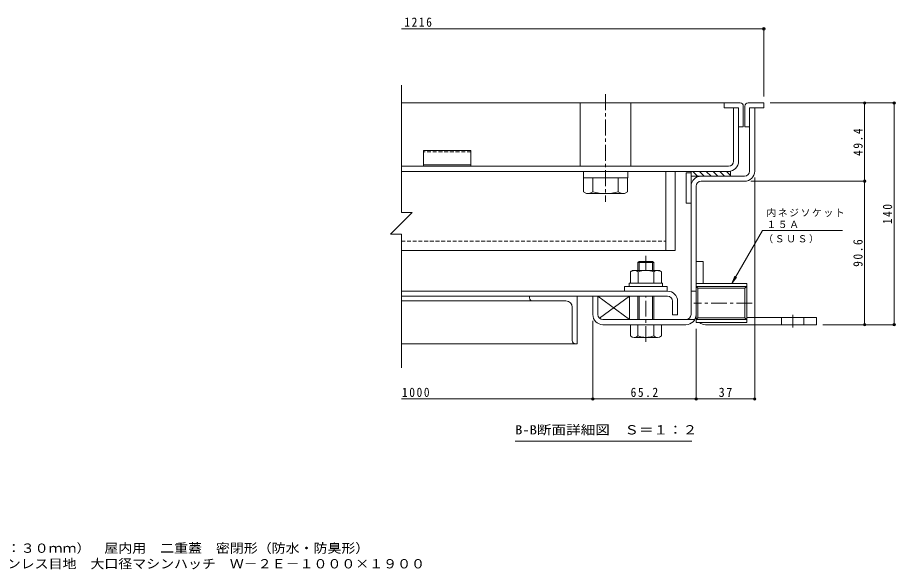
# Model space of a CAD drawing. Units: millimetres on the paper, enlarged 10 times, with parts at other scales. Extents: x -2660 to 2777, y -1962 to 1732.
# Drawn here: x -114 to 2657, y -1962 to -220 of the extents above; entities that cross this region are included whole.
import ezdxf
from ezdxf.enums import TextEntityAlignment as Align

# ---------------------------------------------------------------- set-up
doc = ezdxf.new("R2010")
doc.units = ezdxf.units.MM
doc.header["$LTSCALE"] = 10
doc.header["$PDMODE"] = 32
doc.header["$PDSIZE"] = 8
doc.linetypes.add('CHAIN1', pattern=[8, 5, -1, 1, -1])
doc.linetypes.add('DASHED1', pattern=[1.8, 1.2, -0.6])
for name, color, linetype, lineweight in [('D-0', 7, 'Continuous', 9), ('D-1', 2, 'Continuous', 9), ('D-2', 3, 'Continuous', 9), ('D-3', 4, 'Continuous', 9), ('D-5', 7, 'Continuous', 9), ('D-6', 6, 'Continuous', 9), ('D-7', 5, 'Continuous', 5), ('D-8', 5, 'Continuous', 5), ('D-9', 134, 'Continuous', 5), ('D-A', 3, 'Continuous', 9), ('D-B', 6, 'Continuous', 9), ('D-C', 5, 'Continuous', 5), ('D-E', 3, 'Continuous', 9), ('D-F', 7, 'Continuous', 9), ('F-5_F-5ﾚｲﾔ', 7, 'Continuous', 9)]:
    doc.layers.add(name, color=color, linetype=linetype, lineweight=lineweight)
doc.styles.add('ＭＳ ゴシック', font='')
doc.styles.get('ＭＳ ゴシック').set_extended_font_data('MS Gothic')

msp = doc.modelspace()

# ---------------------------------------------------------------- linework, layer by layer
at = {"layer": 'D-0'}
for p, q in [((1097.61, -433.99), (1097.61, -835.34)), ((1132.02, -835.34), (1063.21, -904.15)), ((1097.61, -835.34), (1132.02, -835.34)), ((1097.61, -904.15), (1063.21, -904.15)), ((1097.61, -904.15), (1097.61, -1326.29))]:
    msp.add_line(p, q, dxfattribs=at)
at = {"layer": 'D-1'}
for p, q in [((2196.87, -504.74), (2212.87, -504.74)), ((2196.87, -704.74), (2196.87, -504.74)), ((2212.87, -704.74), (2212.87, -504.74)), ((2180.87, -720.74), (2043.87, -720.74)), ((2043.87, -736.74), (2180.87, -736.74)), ((2011.87, -1157.75), (2011.87, -752.74)), ((2027.87, -752.74), (2027.87, -1157.75)), ((2187.87, -1059.86), (2027.87, -1059.86)), ((2027.87, -1059.86), (2027.87, -1182.86)), ((2182.06, -1074.79), (2033.68, -1074.79)), ((2033.68, -1167.94), (2033.68, -1074.79)), ((2187.87, -1068.98), (2182.06, -1074.79)), ((2182.06, -1074.79), (2182.06, -1167.94)), ((2187.87, -1059.86), (2187.87, -1182.86)), ((1717.87, -1157.75), (1717.87, -1099.75)), ((2027.87, -1083.75), (2011.87, -1083.75)), ((2023.58, -1173.75), (1733.87, -1173.75)), ((1733.87, -1189.75), (1844.37, -1189.75)), ((1894.37, -1189.75), (1995.87, -1189.75)), ((2027.87, -1173.75), (2033.68, -1167.94)), ((2187.87, -1173.75), (2027.87, -1173.75)), ((2187.87, -1182.86), (2027.87, -1182.86)), ((2182.06, -1167.94), (2033.68, -1167.94)), ((2187.87, -1173.75), (2182.06, -1167.94))]:
    msp.add_line(p, q, dxfattribs=at)
at = {"layer": 'D-1', "color": 7, "linetype": 'CHAIN1'}
msp.add_line((2204.88, -1121.36), (2020.51, -1121.36), dxfattribs=at)
at = {"layer": 'D-1'}
for points in [[(2187.87, -1068.98), (2027.87, -1068.98), (2033.68, -1074.79)], [(1701.87, -1157.75), (1701.87, -1099.75), (1717.87, -1099.75)]]:
    msp.add_lwpolyline(points, dxfattribs=at)
for centre, radius, start, end in [((2180.87, -704.74), 16, 270, 0), ((2180.87, -704.74), 32, 270, 0), ((2043.87, -752.74), 32, 90, 180), ((2043.87, -752.74), 16, 90, 180), ((1733.87, -1157.75), 32, 180, 270), ((1733.87, -1157.75), 16, 180, 270), ((1995.87, -1157.75), 32, 270, 0), ((1995.87, -1157.75), 16, 270, 0)]:
    msp.add_arc(centre, radius, start, end, dxfattribs=at)
at = {"layer": 'D-2'}
for p, q in [((2145.87, -673.74), (2145.87, -504.74)), ((2161.87, -673.74), (2161.87, -504.74)), ((2129.87, -689.74), (1097.61, -689.74)), ((1097.61, -705.74), (2129.87, -705.74))]:
    msp.add_line(p, q, dxfattribs=at)
for radius in [16, 32]:
    msp.add_arc((2129.87, -673.74), radius, 270, 0, dxfattribs=at)
at = {"layer": 'D-3'}
for p, q in [((2116.87, -489.75), (1097.61, -489.75)), ((2191.87, -489.74), (2241.87, -489.74)), ((2241.87, -489.74), (2241.87, -504.74)), ((2116.87, -504.74), (2161.87, -504.74)), ((2161.87, -504.74), (2161.87, -564.75)), ((2176.87, -499.75), (2176.87, -564.75)), ((2181.87, -499.74), (2181.87, -564.74)), ((2241.87, -504.74), (2196.87, -504.74)), ((2196.87, -504.74), (2196.87, -564.74)), ((2161.87, -564.75), (2176.87, -564.75)), ((2196.87, -564.74), (2181.87, -564.74)), ((1166.87, -639.75), (1166.87, -689.74)), ((1316.87, -639.75), (1166.87, -639.75)), ((1316.87, -684.74), (1166.87, -684.74))]:
    msp.add_line(p, q, dxfattribs=at)
at = {"layer": 'D-3', "linetype": 'DASHED1'}
msp.add_line((1316.87, -644.08), (1166.87, -644.08), dxfattribs=at)
at = {"layer": 'D-3'}
for points in [[(2166.87, -489.75), (2116.87, -489.75), (2116.87, -504.74)], [(1316.87, -639.75), (1316.87, -689.74), (1166.87, -689.74)]]:
    msp.add_lwpolyline(points, dxfattribs=at)
for centre, start, end in [((2166.87, -499.75), 0, 90), ((2191.87, -499.74), 90, 180)]:
    msp.add_arc(centre, 10, start, end, dxfattribs=at)
at = {"layer": 'D-5'}
for p, q in [((2140.58, -1059.86), (2237.09, -892.71)), ((2237.09, -892.71), (2489.83, -892.71)), ((2140.58, -1059.86), (2150.15, -1036.77)), ((2140.58, -1059.86), (2155.8, -1040.03)), ((2014.04, -1557.44), (1456.54, -1557.44)), ((2014.04, -1557.44), (1456.54, -1557.44))]:
    msp.add_line(p, q, dxfattribs=at)
at = {"layer": 'D-6'}
for p, q in [((1996.87, -710.74), (2011.87, -710.74)), ((1996.87, -710.74), (1996.87, -805.74)), ((2011.87, -705.74), (2011.87, -805.74)), ((2032.56, -720.74), (2017.56, -705.74)), ((2053.78, -720.74), (2038.77, -705.74)), ((2074.99, -720.74), (2059.99, -705.74)), ((2096.2, -720.74), (2081.2, -705.74)), ((2117.42, -720.74), (2102.42, -705.74)), ((2136.87, -718.99), (2123.63, -705.74)), ((2136.87, -720.74), (2011.87, -720.74)), ((1996.87, -805.74), (2011.87, -805.74)), ((1717.87, -1099.75), (1717.87, -1157.75)), ((1722.39, -1168.89), (1817.87, -1099.75))]:
    msp.add_line(p, q, dxfattribs=at)
for points in [[(2136.87, -720.74), (2136.87, -705.74), (2011.87, -705.74)], [(1733.87, -1173.75), (1817.87, -1173.75), (1817.87, -1099.75), (1717.87, -1099.75), (1817.87, -1173.75)]]:
    msp.add_lwpolyline(points, dxfattribs=at)
at = {"layer": 'D-7'}
for p, q in [((1848.43, -989.75), (1844.37, -993.81)), ((1894.37, -993.81), (1844.37, -993.81)), ((1844.37, -1017.25), (1844.37, -993.81)), ((1890.31, -989.75), (1848.43, -989.75)), ((1848.43, -1017.25), (1848.43, -989.75)), ((1890.31, -989.75), (1894.37, -993.81)), ((1890.31, -1017.25), (1890.31, -989.75)), ((1894.37, -993.81), (1894.37, -1017.25)), ((1894.37, -993.81), (1894.37, -1017.25)), ((1844.37, -1173.75), (1844.37, -1099.75)), ((1848.43, -1173.75), (1848.43, -1099.75)), ((1890.31, -1173.75), (1890.31, -1099.75)), ((1894.37, -1099.75), (1894.37, -1173.75)), ((1918.37, -1189.75), (1820.37, -1189.75)), ((1820.37, -1225.28), (1820.37, -1189.75)), ((1844.37, -1225.28), (1844.37, -1189.75)), ((1894.37, -1189.75), (1894.37, -1225.28)), ((1918.37, -1225.28), (1918.37, -1189.75)), ((1906.37, -1229.75), (1832.37, -1229.75))]:
    msp.add_line(p, q, dxfattribs=at)
at = {"layer": 'D-7', "linetype": 'CHAIN1'}
for p, q in [((1869.37, -1017.25), (1869.37, -972.09)), ((1869.37, -1244.14), (1869.37, -1099.75))]:
    msp.add_line(p, q, dxfattribs=at)
at = {"layer": 'D-7', "color": 2, "lineweight": 9}
for p, q in [((1820.3, -1022.55), (1826.87, -1018.75)), ((1820.3, -1022.55), (1820.3, -1058.75)), ((1911.87, -1018.75), (1826.87, -1018.75)), ((1844.83, -1022.55), (1844.83, -1058.75)), ((1893.91, -1022.55), (1893.91, -1058.75))]:
    msp.add_line(p, q, dxfattribs=at)
at = {"layer": 'D-7', "color": 134}
for p, q in [((1801.87, -1068.75), (1801.87, -1083.75)), ((1801.87, -1068.75), (1936.87, -1068.75)), ((1936.87, -1068.75), (1936.87, -1083.75)), ((1801.87, -1083.75), (1936.87, -1083.75))]:
    msp.add_line(p, q, dxfattribs=at)
at = {"layer": 'D-7', "color": 6, "lineweight": 9}
for p, q in [((1816.87, -1058.75), (1816.87, -1068.75)), ((1816.87, -1068.75), (1921.87, -1068.75))]:
    msp.add_line(p, q, dxfattribs=at)
at = {"layer": 'D-7', "color": 2, "lineweight": 9}
msp.add_lwpolyline([(1911.87, -1018.75), (1918.45, -1022.55), (1918.45, -1058.75), (1820.3, -1058.75)], dxfattribs=at)
at = {"layer": 'D-7', "color": 6, "lineweight": 9}
msp.add_lwpolyline([(1816.87, -1058.75), (1921.87, -1058.75), (1921.87, -1068.75)], dxfattribs=at)
at = {"layer": 'D-7', "color": 2, "lineweight": 9}
for centre, radius, start, end in [((1834.78, -1047.63), 28.97, 94.38438, 120), ((1831.8, -1042.95), 24.21, 57.42749, 88.18784), ((1869.37, -1099.95), 81.2, 72.41188, 107.5881), ((1906.94, -1042.95), 24.21, 91.81215, 122.57249), ((1903.96, -1047.63), 28.97, 59.99998, 85.6156)]:
    msp.add_arc(centre, radius, start, end, dxfattribs=at)
at = {"layer": 'D-7'}
for centre, radius, start, end in [((1832.37, -1211.42), 18.33, 229.1022, 310.89809), ((1869.37, -1157.67), 72.08, 249.70546, 290.29454), ((1906.37, -1211.42), 18.33, 229.10191, 310.8978)]:
    msp.add_arc(centre, radius, start, end, dxfattribs=at)
at = {"layer": 'D-8'}
msp.add_lwpolyline([(1931.87, -955.74), (1961.87, -955.74), (1961.87, -705.74), (1931.87, -705.74)], close=True, dxfattribs=at)
at = {"layer": 'D-9'}
for p, q in [((1931.87, -955.74), (1931.87, -705.74)), ((1672.37, -725.74), (1672.37, -770.12)), ((1701.87, -770.26), (1701.87, -725.74)), ((1781.87, -770.26), (1781.87, -725.74)), ((1811.37, -725.74), (1811.37, -770.26)), ((1681.91, -775.63), (1672.37, -770.12)), ((1801.87, -775.75), (1682.12, -775.75)), ((1801.87, -775.75), (1811.37, -770.26)), ((1097.61, -955.74), (1931.87, -955.74))]:
    msp.add_line(p, q, dxfattribs=at)
at = {"layer": 'D-9', "linetype": 'DASHED1'}
msp.add_line((1097.61, -925.74), (1931.87, -925.74), dxfattribs=at)
at = {"layer": 'D-9'}
for centre, radius, start, end in [((1683.16, -741.24), 34.53, 267.86055, 302.81094), ((1741.87, -627.15), 148.6, 254.38446, 285.61554), ((1800.58, -741.24), 34.53, 237.18906, 272.13945)]:
    msp.add_arc(centre, radius, start, end, dxfattribs=at)
at = {"layer": 'D-A'}
for p, q in [((1937.37, -1083.75), (1098.32, -1083.75)), ((1098.32, -1099.75), (1937.37, -1099.75)), ((1953.37, -1115.75), (1953.37, -1158.75)), ((1969.37, -1115.75), (1969.37, -1158.75)), ((1953.37, -1158.75), (1969.37, -1158.75))]:
    msp.add_line(p, q, dxfattribs=at)
for radius in [32, 16]:
    msp.add_arc((1937.37, -1115.75), radius, 0, 90, dxfattribs=at)
at = {"layer": 'D-B'}
for p, q in [((1501.87, -1099.75), (1098.32, -1099.75)), ((1501.87, -1099.75), (1651.87, -1099.75)), ((1501.87, -1104.75), (1501.87, -1099.75)), ((1651.87, -1099.75), (1651.87, -1249.75)), ((1511.87, -1114.75), (1098.32, -1114.75)), ((1511.87, -1114.75), (1616.87, -1114.75)), ((1636.87, -1239.75), (1636.87, -1134.75)), ((1646.87, -1249.75), (1097.61, -1249.75)), ((1646.87, -1249.75), (1651.87, -1249.75))]:
    msp.add_line(p, q, dxfattribs=at)
for centre, radius, start, end in [((1511.87, -1104.75), 10, 180, 270), ((1616.87, -1134.75), 20, 0, 90), ((1646.87, -1239.75), 10, 180, 270)]:
    msp.add_arc(centre, radius, start, end, dxfattribs=at)
at = {"layer": 'D-C', "color": 2, "linetype": 'CHAIN1', "lineweight": 9}
msp.add_line((1741.87, -462.07), (1741.87, -801.38), dxfattribs=at)
at = {"layer": 'D-C', "color": 2, "lineweight": 9}
for p, q in [((1661.87, -689.74), (1661.87, -489.74)), ((1661.87, -489.74), (1821.87, -489.74)), ((1821.87, -689.74), (1821.87, -489.74)), ((1661.87, -689.74), (1821.87, -689.74))]:
    msp.add_line(p, q, dxfattribs=at)
at = {"layer": 'D-C', "color": 134}
for p, q in [((1671.87, -705.74), (1811.87, -705.74)), ((1811.87, -705.74), (1811.87, -725.74))]:
    msp.add_line(p, q, dxfattribs=at)
msp.add_lwpolyline([(1671.87, -705.74), (1671.87, -725.74), (1811.87, -725.74)], dxfattribs=at)
at = {"layer": 'D-E'}
for p, q in [((2027.87, -989.74), (2027.87, -1157.75)), ((2027.87, -989.74), (2050.37, -989.74)), ((2050.37, -1059.86), (2050.37, -989.74)), ((2407.87, -1189.75), (2057.87, -1189.75)), ((2187.87, -1167.25), (2407.87, -1167.25)), ((2297.87, -1189.75), (2297.87, -1167.25)), ((2367.87, -1189.75), (2367.87, -1167.25)), ((2407.87, -1167.25), (2407.87, -1189.75))]:
    msp.add_line(p, q, dxfattribs=at)
at = {"layer": 'D-E', "linetype": 'CHAIN1'}
msp.add_line((2332.87, -1198.48), (2332.87, -1159.04), dxfattribs=at)
at = {"layer": 'D-E'}
msp.add_arc((2057.87, -1159.75), 30, 230.3984, 270, dxfattribs=at)
at = {"layer": 'D-F'}
for p, q in [((2241.87, -255.65), (1097.61, -255.65)), ((2241.87, -252.65), (2241.87, -469.74)), ((2656.05, -489.74), (2261.87, -489.74)), ((2559.71, -489.74), (2559.71, -736.74)), ((2653.05, -489.74), (2653.05, -1189.75)), ((2562.71, -736.74), (2200.87, -736.74)), ((2212.87, -1427.09), (2212.87, -724.74)), ((2559.71, -736.74), (2559.71, -1189.75)), ((1701.87, -1427.09), (1701.87, -1177.75)), ((2656.05, -1189.75), (2427.87, -1189.75)), ((2027.87, -1427.09), (2027.87, -1202.86)), ((1701.87, -1424.09), (1098.32, -1424.09)), ((2027.87, -1424.09), (1701.87, -1424.09)), ((2212.87, -1424.09), (2027.87, -1424.09))]:
    msp.add_line(p, q, dxfattribs=at)
for p in [(2241.87, -255.65), (2559.71, -489.74), (2653.05, -489.74), (2559.71, -736.74), (2559.71, -1189.75), (2653.05, -1189.75), (1701.87, -1424.09), (2027.87, -1424.09), (2212.87, -1424.09)]:
    msp.add_point(p, dxfattribs=at)

# ---------------------------------------------------------------- texts
at = {"layer": 'D-5', "color": 2, "style": 'ＭＳ ゴシック', "width": 1.15}
msp.add_text('B-B断面詳細図\u3000Ｓ＝１：２', height=29.33, dxfattribs=at).set_placement((1456.54, -1544.94), align=Align.BOTTOM_LEFT)
msp.add_text('B-B断面詳細図\u3000Ｓ＝１：２', height=29.33, dxfattribs=at).set_placement((1456.54, -1544.94), align=Align.BOTTOM_LEFT)
at = {"layer": 'D-5', "char_height": 21.99, "attachment_point": 7, "style": 'ＭＳ ゴシック'}
for s, insert in [('\\T1.17;内ネジソケット', (2249.83, -849.87)), ('\\T1.17;１５Ａ', (2249.83, -884.7)), ('\\T1.17;（ＳＵＳ）', (2240.17, -932.55))]:
    msp.add_mtext(s, dxfattribs=dict(at, insert=insert))
at = {"layer": 'D-F', "color": 2, "char_height": 29.33, "attachment_point": 7, "style": 'ＭＳ ゴシック'}
for s, insert in [('\\T1.28;\\W0.9;1216', (1106.87, -249.65)), ('\\T1.28;\\W0.9;1000', (1099.44, -1418.09)), ('\\T1.28;\\W0.9;65.2', (1821.12, -1418.09)), ('\\T1.27;\\W0.95;37', (2099.12, -1418.09))]:
    msp.add_mtext(s, dxfattribs=dict(at, insert=insert))
at = {"layer": 'D-F', "color": 2, "char_height": 29.33, "attachment_point": 7, "rotation": 90, "style": 'ＭＳ ゴシック'}
for s, insert in [('\\T1.28;\\W0.9;49.4', (2553.71, -656.99)), ('\\T1.27;\\W0.9;140', (2647.05, -872.25)), ('\\T1.28;\\W0.9;90.6', (2553.71, -1007))]:
    msp.add_mtext(s, dxfattribs=dict(at, insert=insert))
at = {"layer": 'F-5_F-5ﾚｲﾔ', "color": 2, "style": 'ＭＳ ゴシック', "width": 1.1}
for s, p in [('充填用（充填深さ：３０ｍｍ）\u3000屋内用\u3000二重蓋\u3000密閉形（防水・防臭形）', (-500.11, -1918.5)), ('スチール製\u3000ステンレス目地\u3000大口径マシンハッチ\u3000Ｗ－２Ｅ－１０００×１９００', (-500.11, -1967.71))]:
    msp.add_text(s, height=29.33, dxfattribs=at).set_placement(p, align=Align.BOTTOM_LEFT)

doc.saveas('drawing.dxf')
